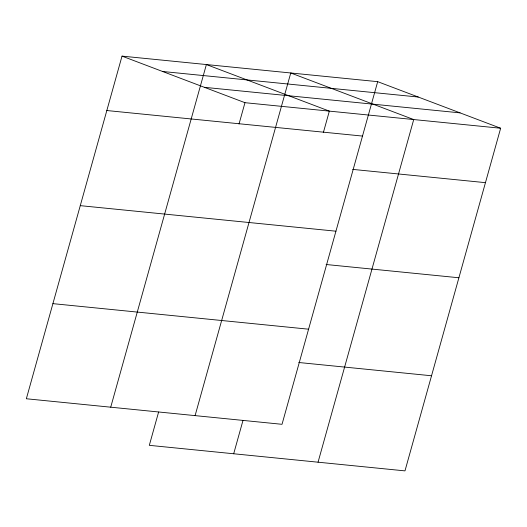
<?xml version="1.0" encoding="UTF-8"?>
<svg xmlns="http://www.w3.org/2000/svg" width="527" height="527" viewBox="0 0 527 527"><rect width="100%" height="100%" fill="white"/><g stroke="black" fill="none" stroke-linecap="round" stroke-linejoin="round"><path stroke-width="0.79" d="M377.688 81.665L122.02 56.119L26.35 398.761L282.024 424.307L377.688 81.665L500.65 128.239L404.98 470.881L149.312 445.335L158.607 412.048M110.723 407.193L206.386 64.544L329.349 111.125L323.407 132.415M239.034 123.983L244.976 102.693L500.65 128.239M195.095 415.619L290.759 72.976L413.721 119.557L318.051 462.199M233.685 453.767L242.98 420.48M162.593 71.488L418.267 97.034M204.404 87.324L460.071 112.87M106.823 110.532L362.497 136.078M352.655 169.384L485.459 182.658M80.269 205.649L335.936 231.195M326.101 264.501L458.898 277.769M52.904 303.644L308.578 329.191M298.737 362.497L431.541 375.771M122.02 56.119L244.976 102.693"/></g></svg>
